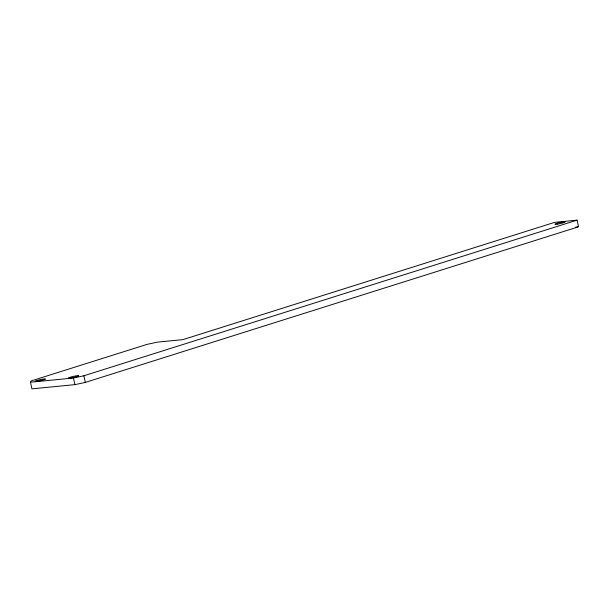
<?xml version="1.0" encoding="UTF-8"?>
<svg xmlns="http://www.w3.org/2000/svg" width="609" height="609" viewBox="0 0 609 609"><rect width="100%" height="100%" fill="white"/><g stroke="black" fill="none" stroke-linecap="round" stroke-linejoin="round"><path stroke-width="0.91" d="M30.45 382.216L31.143 380.937L147.058 344.359L157.51 342.121L182.898 339.639L554.616 222.354L577.066 220.153L578.55 226.784L85.344 382.406L74.892 384.644L31.934 388.846L30.45 382.216L73.407 378.014L83.859 375.776L577.066 220.153M575.741 227.058L577.614 226.875M83.859 375.776L85.344 382.406M73.407 378.014L74.892 384.644M70.659 378.006A5.314 0.548 -12.6 0 0 78.713 375.799A5.314 0.548 -12.6 0 0 71.253 376.91A5.314 0.548 -12.6 0 0 70.659 378.006M37.461 381.257A5.314 0.548 -12.6 0 0 45.523 379.049A5.314 0.548 -12.6 0 0 38.055 380.161A5.314 0.548 -12.6 0 0 37.461 381.257M557.159 224.181A5.314 0.548 -12.6 0 0 565.221 221.973A5.314 0.548 -12.6 0 0 557.753 223.084A5.314 0.548 -12.6 0 0 557.159 224.181"/></g></svg>
